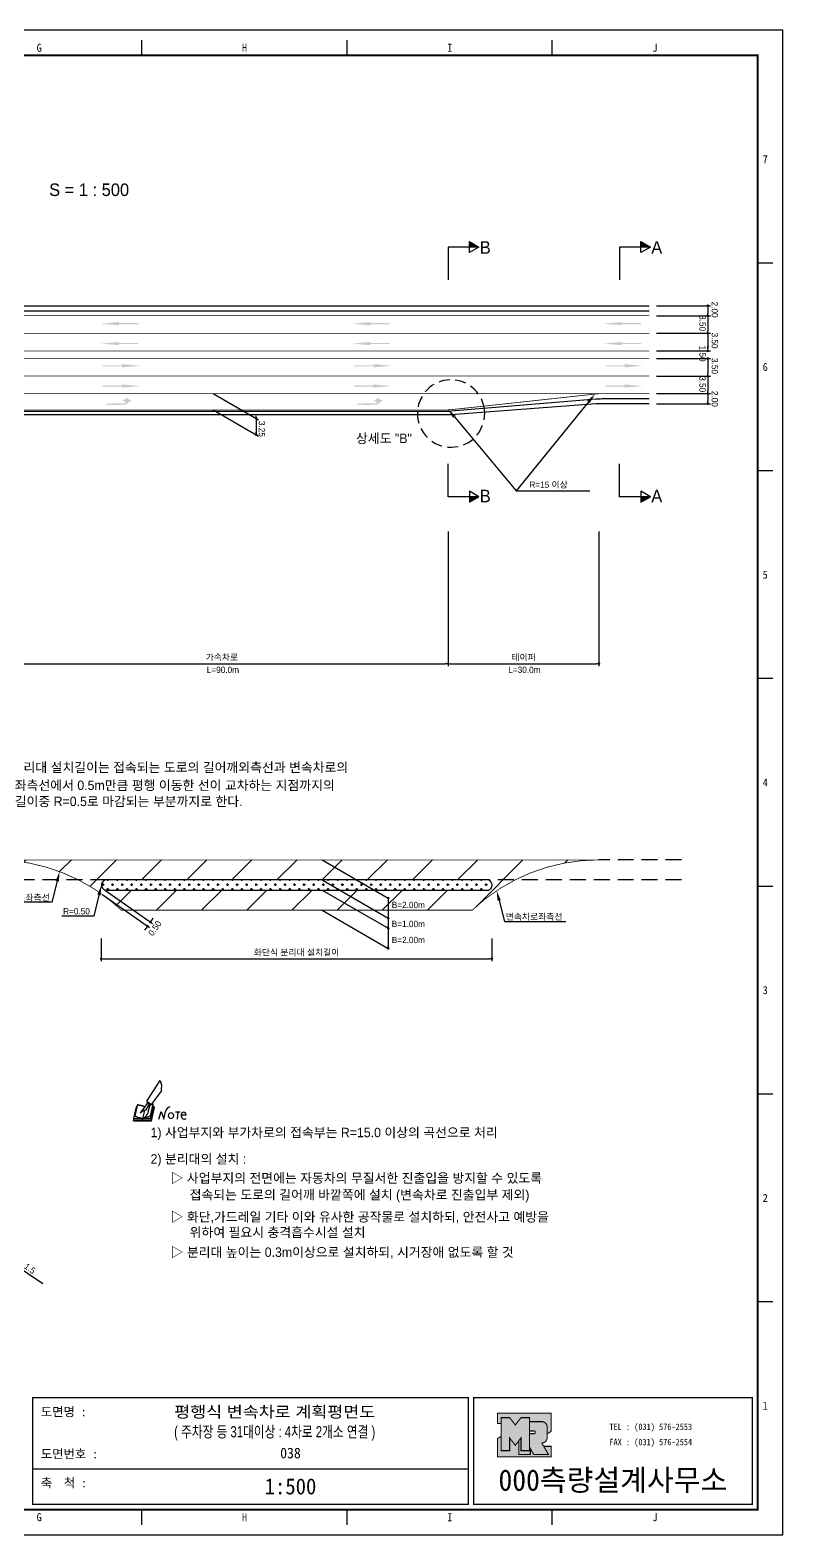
# Model space of a CAD drawing. Header units: millimetres. Extents: x 503 to 927, y -4 to 295.
# Drawn here: x 776.8 to 926.5, y -4.1 to 295.3 of the extents above; entities that cross this region are included whole.
import ezdxf
from ezdxf.enums import TextEntityAlignment as Align

# ---------------------------------------------------------------- set-up
doc = ezdxf.new("R2010")
doc.units = ezdxf.units.MM
doc.linetypes.add('HIDDEN', pattern=[9.525, 6.35, -3.175])
for name, color, linetype in [('CC-GSTR-0004', 4, 'Continuous'), ('CM-LANE-0030', 30, 'Continuous'), ('CZ-DIMT-0002', 7, 'Continuous'), ('CZ-LIN1-0007', 7, 'Continuous'), ('CZ-LIN2-0003', 3, 'Continuous'), ('CZ-LINE-0001', 7, 'Continuous'), ('CZ-TEXT-BOX0', 7, 'Continuous'), ('TITLE', 7, 'Continuous')]:
    doc.layers.add(name, color=color, linetype=linetype)
doc.styles.add('돋움', font='')
doc.styles.add('돋음체', font='')
doc.styles.get('돋움').set_extended_font_data('Dotum')
doc.styles.get('돋음체').set_extended_font_data('DotumChe')

# ---------------------------------------------------------------- blocks, each defined once
blk = doc.blocks.new('note')
for p, q in [((0.85, 3.5), (3.53, 7.57)), ((3.53, 7.57), (3.8, 6.64)), ((3.8, 6.64), (3.69, 5.72)), ((1, 3.1), (0.75, 2.77)), ((0.85, 3.5), (1.8, 2.79)), ((1, 3.4), (0.85, 3.21)), ((0.85, 3.21), (1.52, 2.71)), ((1.8, 2.79), (3.74, 5.46)), ((3.69, 5.72), (3.74, 5.46)), ((-1.24, 2.36), (-1.77, 0)), ((-1.77, 0), (1.77, 0)), ((-1.77, 0), (-1.77, -0.3)), ((-1.53, 0.52), (-1.55, 0.54)), ((-1.01, 2.9), (-1.53, 0.52)), ((-1.48, 0.48), (-1.53, 0.52)), ((-1.43, 0.44), (-1.48, 0.48)), ((-1.38, 0.41), (-1.43, 0.44)), ((-1.33, 0.4), (-1.38, 0.41)), ((-1.27, 0.37), (-1.33, 0.4)), ((-1.22, 0.35), (-1.27, 0.37)), ((-1.13, 2.36), (-1.24, 2.36)), ((-1.17, 0.33), (-1.22, 0.35)), ((-1.12, 0.32), (-1.17, 0.33)), ((-1.02, 0.25), (-1.12, 0.32)), ((-0.97, 0.22), (-1.02, 0.25)), ((-1, 2.9), (-1.01, 2.9)), ((-0.98, 2.85), (-1, 2.9)), ((-0.95, 2.8), (-0.98, 2.85)), ((-0.93, 0.21), (-0.97, 0.22)), ((-0.9, 2.75), (-0.95, 2.8)), ((-0.88, 0.19), (-0.93, 0.21)), ((-0.85, 2.72), (-0.9, 2.75)), ((-0.8, 0.18), (-0.88, 0.19)), ((-0.79, 2.69), (-0.85, 2.72)), ((-0.75, 0.17), (-0.8, 0.18)), ((-0.74, 2.68), (-0.79, 2.69)), ((-0.7, 0.16), (-0.75, 0.17)), ((-0.69, 2.65), (-0.74, 2.68)), ((-0.64, 0.15), (-0.7, 0.16)), ((-0.64, 2.65), (-0.69, 2.65)), ((-0.59, 2.63), (-0.64, 2.65)), ((-0.58, 0.14), (-0.64, 0.15)), ((-0.54, 2.62), (-0.59, 2.63)), ((-0.53, 0.13), (-0.58, 0.14)), ((-0.48, 2.61), (-0.54, 2.62)), ((-0.48, 0.12), (-0.53, 0.13)), ((-0.43, 2.61), (-0.48, 2.61)), ((-0.43, 0.11), (-0.48, 0.12)), ((0.75, 2.77), (-0.46, 1.16)), ((0.37, 2.24), (-0.46, 1.16)), ((-0.46, 1.16), (-0.08, 1.47)), ((-0.38, 2.59), (-0.43, 2.61)), ((-0.38, 0.08), (-0.43, 0.11)), ((-0.33, 2.59), (-0.38, 2.59)), ((-0.29, 0.06), (-0.38, 0.08)), ((-0.27, 2.58), (-0.33, 2.59)), ((-0.23, 0.05), (-0.29, 0.06)), ((-0.22, 2.57), (-0.27, 2.58)), ((-0.16, 0.04), (-0.23, 0.05)), ((-0.17, 2.56), (-0.22, 2.57)), ((-0.12, 2.55), (-0.17, 2.56)), ((-0.11, 0.03), (-0.16, 0.04)), ((-0.07, 2.53), (-0.12, 2.55)), ((-0.04, 0.02), (-0.11, 0.03)), ((-0.08, 1.47), (0.72, 1.75)), ((-0.01, 2.51), (-0.07, 2.53)), ((-0.05, -0.3), (-0.05, 0)), ((0, 0), (-0.04, 0.02)), ((0.04, 2.5), (-0.01, 2.51)), ((0.37, 1.63), (0, 0)), ((0, 0), (1.6, 0.53)), ((0, 0), (1.65, 0.18)), ((0, 0.01), (0.06, 0.04)), ((0, -0.3), (0, 0)), ((0.09, 2.48), (0.04, 2.5)), ((0.05, -0.3), (0.05, 0)), ((0.06, 0.04), (0.11, 0.07)), ((0.14, 2.48), (0.09, 2.48)), ((0.11, 0.07), (0.16, 0.09)), ((0.2, 2.47), (0.14, 2.48)), ((0.16, 0.09), (0.21, 0.12)), ((0.26, 2.43), (0.18, 2.46)), ((0.21, 0.12), (0.27, 0.14)), ((0.34, 2.4), (0.26, 2.43)), ((0.27, 0.14), (0.36, 0.19)), ((0.45, 2.37), (0.34, 2.4)), ((0.36, 0.19), (0.41, 0.22)), ((0.41, 0.22), (0.46, 0.27)), ((0.46, 0.27), (0.51, 0.3)), ((0.51, 0.3), (0.56, 0.34)), ((0.56, 0.34), (0.6, 0.4)), ((0.6, 0.4), (0.64, 0.45)), ((0.64, 0.45), (0.67, 0.51)), ((0.67, 0.51), (0.74, 0.58)), ((0.72, 1.75), (1.16, 2.53)), ((0.74, 0.58), (0.79, 0.63)), ((0.79, 0.63), (0.83, 0.68)), ((0.83, 0.68), (0.86, 0.73)), ((0.86, 0.73), (0.89, 0.79)), ((0.89, 0.84), (0.92, 0.89)), ((0.89, 0.79), (0.89, 0.84)), ((0.92, 0.89), (0.96, 0.95)), ((0.96, 0.95), (1.01, 0.97)), ((1.47, 2.74), (1.01, 0.97)), ((1.16, 2.53), (1.37, 2.82)), ((2.13, 2.84), (1.44, 2.63)), ((1.52, 2.71), (1.66, 2.9)), ((1.6, 0.53), (2.13, 2.84)), ((1.65, 0.18), (2.19, 2.48)), ((1.77, 0), (2.3, 2.36)), ((1.77, -0.3), (2.3, 2.07)), ((1.77, -0.38), (2.3, 1.99)), ((1.77, -0.44), (2.3, 1.93)), ((1.77, 0), (1.77, -0.3)), ((2.19, 2.48), (2.04, 2.47)), ((2.3, 2.36), (2.16, 2.36)), ((2.3, 2.36), (2.3, 2.07)), ((3.21, -0.08), (3.68, 1.4)), ((3.68, 1.4), (4.26, -0.14)), ((4.26, -0.14), (4.56, 1.44)), ((6.55, 1.34), (7.46, 1.34)), ((7.01, 1.34), (6.87, -0.11)), ((7.71, 0.77), (7.71, 0.55)), ((7.71, 0.77), (8.67, 0.77)), ((-1.77, -0.3), (1.77, -0.3)), ((-1.77, -0.43), (-1.77, -0.3)), ((-1.77, -0.37), (1.77, -0.37)), ((-1.77, -0.43), (1.77, -0.43))]:
    blk.add_line(p, q)
for centre, major_axis, start_param, end_param in [((0.4, 2.31), (0.0702, 0.0702), 3.283946, 6.425539), ((5.68, 1.23), (-0.806, 0.806), -0.591174, 0.597824), ((5.66, 0.58), (-0.378, 0.378), 3.926991, 10.210176), ((8.3, 0.49), (0.422, 0.422), 2.265602, 4.634911), ((8.19, 0.77), (-0.342, 0.342), 3.926991, 7.068583)]:
    blk.add_ellipse(centre, major_axis=major_axis, ratio=1, start_param=start_param, end_param=end_param)
blk = doc.blocks.new('_Dot')
at = {"color": 0, "linetype": 'ByBlock', "lineweight": -2}
blk.add_line((-0.5, 0), (-1, 0), dxfattribs=at)
at = {"color": 0, "linetype": 'ByBlock', "const_width": 0.5}
blk.add_lwpolyline([(-0.25, 0, 1), (0.25, 0, 1)], format="xyb", close=True, dxfattribs=at)

msp = doc.modelspace()

# ---------------------------------------------------------------- hatches: boundary and pattern name
at = {"layer": 'CM-LANE-0030'}
h = msp.add_hatch(dxfattribs=at)
h.set_pattern_fill('ANSI31', color=256, scale=2, style=0)
h.set_pattern_definition([(45, (-510.068, 586.325), (-4.490128, 4.490128), [])])
h.paths.add_polyline_path([(864.72, 120.22, -0.191871), (889.82, 130.22), (769.82, 130.22, -0.191871), (794.92, 120.22)])
h.paths.add_polyline_path([(791.64, 124.22, 0.002096), (791.38, 124.4, -0.732581), (791.96, 126.22), (867.69, 126.22, -0.732581), (868.26, 124.4, 0.002096), (868, 124.22)], flags=16)
at = {"layer": 'CZ-LIN1-0007'}
for points in [[(794.45, 237.22), (794.45, 237.01), (798.28, 237.01), (798.28, 236.79), (794.45, 236.79), (794.45, 236.58), (790.8, 236.9)], [(844.45, 237.22), (844.45, 237.01), (848.28, 237.01), (848.28, 236.79), (844.45, 236.79), (844.45, 236.58), (840.8, 236.9)], [(894.45, 237.22), (894.45, 237.01), (898.28, 237.01), (898.28, 236.79), (894.45, 236.79), (894.45, 236.58), (890.8, 236.9)], [(794.45, 233.26), (794.45, 233.05), (798.28, 233.05), (798.28, 232.84), (794.45, 232.83), (794.45, 232.62), (790.8, 232.94)], [(844.45, 233.26), (844.45, 233.05), (848.28, 233.05), (848.28, 232.84), (844.45, 232.83), (844.45, 232.62), (840.8, 232.94)], [(894.45, 233.26), (894.45, 233.05), (898.28, 233.05), (898.28, 232.84), (894.45, 232.83), (894.45, 232.62), (890.8, 232.94)], [(795.06, 228.85), (795.06, 228.63), (791.23, 228.63), (791.23, 228.42), (795.06, 228.42), (795.06, 228.2), (798.71, 228.52)], [(845.06, 228.85), (845.06, 228.63), (841.23, 228.63), (841.23, 228.42), (845.06, 228.42), (845.06, 228.2), (848.71, 228.52)], [(895.06, 228.85), (895.06, 228.63), (891.23, 228.63), (891.23, 228.42), (895.06, 228.42), (895.06, 228.2), (898.71, 228.52)], [(795.06, 224.81), (795.06, 224.6), (791.23, 224.6), (791.23, 224.38), (795.06, 224.38), (795.06, 224.17), (798.71, 224.49)], [(845.06, 224.81), (845.06, 224.6), (841.23, 224.6), (841.23, 224.38), (845.06, 224.38), (845.06, 224.17), (848.71, 224.49)], [(895.06, 224.81), (895.06, 224.6), (891.23, 224.6), (891.23, 224.38), (895.06, 224.38), (895.06, 224.17), (898.71, 224.49)], [(795.47, 220.76, 0.267976), (796.5, 221.44), (797.13, 221.44), (795.96, 222.1), (795.02, 221.45), (795.71, 221.44, -0.504994), (795.4, 221.03), (791.94, 221.01), (791.94, 220.73)], [(845.47, 220.76, 0.267976), (846.5, 221.44), (847.13, 221.44), (845.96, 222.1), (845.02, 221.45), (845.71, 221.44, -0.504994), (845.4, 221.03), (841.94, 221.01), (841.94, 220.73)]]:
    msp.add_hatch(color=256, dxfattribs=at).paths.add_polyline_path(points)
at = {"layer": 'CZ-LIN2-0003'}
h = msp.add_hatch(dxfattribs=at)
h.set_pattern_fill('CROSS', color=256, scale=0.15, style=0)
h.set_pattern_definition([(0, (-510.0678, 586.3251), (0.9525, 0.9525), [0.47625, -1.42875]), (90, (-509.8297, 586.087), (-0.9525, 0.9525), [0.47625, -1.42875])])
h.paths.add_polyline_path([(791.96, 126.22, 0.732581), (791.38, 124.4, -0.002096), (791.64, 124.22), (868, 124.22, -0.002096), (868.26, 124.4, 0.732581), (867.69, 126.22)])
at = {"layer": 'CZ-LINE-0001'}
for points in [[(864.15, 253.24), (864.15, 252.14), (866.06, 252.14)], [(898.26, 253.24), (898.26, 252.14), (900.16, 252.14)], [(866.06, 202.48), (864.15, 202.48), (864.15, 201.38)], [(900.16, 202.48), (898.26, 202.48), (898.26, 201.38)]]:
    msp.add_hatch(color=256, dxfattribs=at).paths.add_polyline_path(points)
at = {"layer": 'TITLE', "ltscale": 150}
h = msp.add_hatch(color=8, dxfattribs=at)
edge = h.paths.add_edge_path()
edge.add_line((880.43, 20.16), (869.76, 20.16))
edge.add_line((869.76, 20.16), (869.76, 18.08))
edge.add_line((869.76, 18.08), (870.47, 18.08))
edge.add_line((870.47, 18.08), (870.47, 19.25))
edge.add_line((870.47, 19.25), (872.16, 19.25))
edge.add_line((872.16, 19.25), (873.29, 17.8))
edge.add_line((873.29, 17.8), (874.42, 19.25))
edge.add_line((874.42, 19.25), (876.11, 19.25))
edge.add_line((876.11, 19.25), (876.11, 18.46))
edge.add_line((876.11, 18.46), (878.55, 18.46))
edge.add_arc((878.55, 17.39), 1.07, 0, 90, ccw=False)
edge.add_line((879.62, 17.39), (879.62, 16.02))
edge.add_line((879.62, 16.02), (880.43, 16.53))
edge.add_line((880.43, 16.53), (880.43, 20.16))
h.paths.add_polyline_path([(873.97, 14.63), (873.29, 13.75), (872.16, 15.21), (872.16, 12.69), (870.47, 12.69), (870.47, 15.54), (869.76, 15.1), (869.76, 11.47), (880.43, 11.47), (880.43, 13.55), (878.93, 13.55), (879.89, 11.9), (876.98, 11.9), (876.28, 13.11), (876.28, 11.9), (873.97, 11.9)])
msp.add_hatch(color=5, dxfattribs=at).paths.add_polyline_path([(876.11, 19.25), (874.42, 19.25), (873.29, 17.8), (872.16, 19.25), (870.47, 19.25), (870.47, 12.69), (872.16, 12.69), (872.16, 15.21), (873.29, 13.75), (874.42, 15.21), (874.42, 12.69), (876.11, 12.69)])
h = msp.add_hatch(color=161, dxfattribs=at)
edge = h.paths.add_edge_path()
edge.add_arc((878.55, 17.39), 1.07, 360, 450)
edge.add_line((878.55, 18.46), (876.11, 18.46))
edge.add_line((876.11, 18.46), (876.11, 16.6))
edge.add_line((876.11, 16.6), (877.1, 16.6))
edge.add_arc((877.1, 16.49), 0.113, 0, 90, ccw=False)
edge.add_line((877.22, 16.49), (877.22, 16.18))
edge.add_arc((877.1, 16.18), 0.113, 270, 360, ccw=False)
edge.add_line((877.1, 16.07), (876.11, 16.07))
edge.add_line((876.11, 16.07), (876.11, 12.69))
edge.add_line((876.11, 12.69), (874.42, 12.69))
edge.add_line((874.42, 12.69), (874.42, 15.21))
edge.add_line((874.42, 15.21), (873.97, 14.63))
edge.add_line((873.97, 14.63), (873.97, 11.9))
edge.add_line((873.97, 11.9), (876.28, 11.9))
edge.add_line((876.28, 11.9), (876.28, 13.11))
edge.add_line((876.28, 13.11), (876.98, 11.9))
edge.add_line((876.98, 11.9), (879.89, 11.9))
edge.add_line((879.89, 11.9), (878.55, 14.21))
edge.add_arc((878.55, 15.28), 1.07, 270, 360)
edge.add_line((879.62, 15.28), (879.62, 17.39))

# ---------------------------------------------------------------- linework, layer by layer
at = {"color": 0, "linetype": 'ByBlock', "lineweight": -2}
for p, q in [((911.58, 240.23), (911.58, 239.98)), ((911.58, 238.73), (911.58, 238.98)), ((911.58, 238.23), (911.58, 237.98)), ((911.58, 235.23), (911.58, 235.48)), ((911.58, 234.73), (911.58, 234.48)), ((911.58, 231.73), (911.58, 231.98)), ((911.58, 231.73), (911.58, 231.98)), ((911.58, 229.73), (911.58, 229.48)), ((911.58, 229.73), (911.58, 229.48)), ((911.58, 226.73), (911.58, 226.98)), ((911.58, 226.23), (911.58, 225.98)), ((911.58, 223.23), (911.58, 223.48)), ((911.58, 222.73), (911.58, 222.48)), ((821.72, 218.32), (821.72, 218.57)), ((911.58, 221.23), (911.58, 221.48)), ((821.72, 217.82), (821.72, 217.57)), ((821.72, 215.07), (821.72, 215.32)), ((848.02, 122.37), (848.02, 122.12)), ((799.98, 116.83), (799.84, 116.62)), ((800.85, 118.06), (800.99, 118.26)), ((848.02, 118.37), (848.02, 118.12)), ((848.02, 116.87), (848.02, 117.12)), ((848.02, 112.87), (848.02, 113.12))]:
    msp.add_line(p, q, dxfattribs=at)
at = {"color": 0, "linetype": 'ByBlock', "const_width": 0.25}
for points in [[(911.58, 240.35, 1), (911.58, 240.6, 1)], [(911.58, 238.35, 1), (911.58, 238.6, 1)], [(911.58, 238.6, 1), (911.58, 238.35, 1)], [(911.58, 234.85, 1), (911.58, 235.1, 1)], [(911.58, 235.1, 1), (911.58, 234.85, 1)], [(911.58, 231.6, 1), (911.58, 231.35, 1)], [(911.58, 231.6, 1), (911.58, 231.35, 1)], [(911.58, 229.85, 1), (911.58, 230.1, 1)], [(911.58, 229.85, 1), (911.58, 230.1, 1)], [(911.58, 226.35, 1), (911.58, 226.6, 1)], [(911.58, 226.6, 1), (911.58, 226.35, 1)], [(911.58, 223.1, 1), (911.58, 222.85, 1)], [(911.58, 222.85, 1), (911.58, 223.1, 1)], [(911.58, 221.1, 1), (911.58, 220.85, 1)], [(821.72, 218.2, 1), (821.72, 217.95, 1)], [(821.72, 217.95, 1), (821.72, 218.2, 1)], [(821.72, 214.95, 1), (821.72, 214.7, 1)], [(848.02, 122.49, 1), (848.02, 122.74, 1)], [(800.06, 116.93, 1), (800.2, 117.13, 1)], [(800.77, 117.95, 1), (800.63, 117.75, 1)], [(848.02, 118.49, 1), (848.02, 118.74, 1)], [(848.02, 116.74, 1), (848.02, 116.49, 1)], [(848.02, 112.74, 1), (848.02, 112.49, 1)]]:
    msp.add_lwpolyline(points, format="xyb", close=True, dxfattribs=at)
at = {"layer": 'CC-GSTR-0004'}
for points in [[(539.93, 240.48), (899.93, 240.48)], [(539.93, 239.48), (899.93, 239.48)]]:
    msp.add_lwpolyline(points, dxfattribs=at)
for points in [[(755.18, 204.73, -0.414214), (769.93, 219.48), (859.31, 219.48), (859.31, 219.48, 0.020788), (860.55, 219.53), (860.55, 219.53), (889.31, 221.92), (889.31, 221.92, -0.020788), (890.56, 221.98), (899.93, 221.98)], [(899.93, 220.98), (890.49, 220.98, 0.018717), (889.37, 220.93), (860.49, 218.77, -0.018717), (859.37, 218.73), (769.93, 218.73, 0.414214), (755.93, 204.73)]]:
    msp.add_lwpolyline(points, format="xyb", dxfattribs=at)
at = {"layer": 'CM-LANE-0030', "const_width": 0.15}
for points in [[(539.93, 231.48), (899.93, 231.48)], [(539.93, 229.98), (899.93, 229.98)]]:
    msp.add_lwpolyline(points, dxfattribs=at)
msp.add_lwpolyline([(769.82, 130.22), (889.82, 130.22, 0.191871), (864.72, 120.22), (794.92, 120.22, 0.191871)], format="xyb", close=True, dxfattribs=at)
at = {"layer": 'CZ-LIN1-0007', "const_width": 0.15}
for points in [[(539.93, 238.48), (899.93, 238.48)], [(769.93, 222.98), (830.34, 222.98)]]:
    msp.add_lwpolyline(points, dxfattribs=at)
at = {"layer": 'CZ-LIN1-0007', "linetype": 'HIDDEN', "const_width": 0.15}
for points in [[(539.93, 234.98), (899.93, 234.98)], [(539.93, 226.48), (899.93, 226.48)], [(830.34, 222.98), (890.74, 222.98)]]:
    msp.add_lwpolyline(points, dxfattribs=at)
at = {"layer": 'CZ-LIN1-0007', "const_width": 0.15}
msp.add_lwpolyline([(899.93, 222.98), (890.74, 222.98, 0.026985), (889.13, 222.89), (860.74, 219.81, -0.026985), (859.12, 219.73), (769.93, 219.73, 0.414214), (754.93, 204.73)], format="xyb", dxfattribs=at)
at = {"layer": 'CZ-LIN2-0003'}
msp.add_line((767.09, 54.08), (779.29, 45.94), dxfattribs=at)
msp.add_lwpolyline([(868, 124.22, -0.002096), (868.26, 124.4, 0.732581), (867.69, 126.22), (791.96, 126.22, 0.732581), (791.38, 124.4, -0.002096), (791.64, 124.22)], format="xyb", close=True, dxfattribs=at)
at = {"layer": 'CZ-LINE-0001'}
for p, q in [((866.06, 252.14), (859.91, 252.14)), ((859.91, 252.14), (859.91, 245.6)), ((864.15, 251.05), (864.15, 253.24)), ((864.15, 253.24), (866.06, 252.14)), ((866.06, 252.14), (864.15, 251.05)), ((900.16, 252.14), (894.02, 252.14)), ((894.02, 252.14), (894.02, 245.6)), ((898.26, 251.05), (898.26, 253.24)), ((898.26, 253.24), (900.16, 252.14)), ((900.16, 252.14), (898.26, 251.05)), ((901.36, 240.48), (912.08, 240.48)), ((911.58, 239.98), (911.58, 238.98)), ((901.36, 238.48), (912.08, 238.48)), ((901.36, 238.48), (912.08, 238.48)), ((911.58, 237.98), (911.58, 235.48)), ((901.36, 234.98), (912.08, 234.98)), ((901.36, 234.98), (912.08, 234.98)), ((911.58, 234.48), (911.58, 231.98)), ((901.36, 231.48), (912.08, 231.48)), ((901.36, 231.48), (912.08, 231.48)), ((911.58, 231.98), (911.58, 232.48)), ((901.36, 229.98), (912.08, 229.98)), ((901.36, 229.98), (912.08, 229.98)), ((911.58, 229.48), (911.58, 228.98)), ((911.58, 229.48), (911.58, 226.98)), ((901.36, 226.48), (912.08, 226.48)), ((901.36, 226.48), (912.08, 226.48)), ((911.58, 225.98), (911.58, 223.48)), ((813.22, 222.98), (822.22, 217.78)), ((901.36, 222.98), (912.08, 222.98)), ((901.36, 222.98), (912.08, 222.98)), ((911.58, 222.48), (911.58, 221.48)), ((813.22, 219.73), (822.22, 214.53)), ((901.36, 220.98), (912.08, 220.98)), ((821.72, 217.57), (821.72, 214.57)), ((859.91, 202.48), (859.91, 209.02)), ((894.02, 202.48), (894.02, 209.02)), ((873.48, 203.62), (888.11, 203.62)), ((866.06, 202.48), (859.91, 202.48)), ((866.06, 202.48), (864.15, 203.57)), ((864.15, 203.57), (864.15, 201.38)), ((864.15, 201.38), (866.06, 202.48)), ((900.16, 202.48), (894.02, 202.48)), ((900.16, 202.48), (898.26, 203.57)), ((898.26, 203.57), (898.26, 201.38)), ((898.26, 201.38), (900.16, 202.48)), ((859.93, 195.53), (859.93, 168.75)), ((859.93, 195.53), (859.93, 168.75)), ((889.93, 195.53), (889.93, 168.75)), ((770.43, 169.25), (859.43, 169.25)), ((860.43, 169.25), (889.43, 169.25)), ((834.86, 130.22), (848.02, 122.62)), ((834.86, 126.22), (848.02, 118.62)), ((791.22, 123.29), (800.54, 116.74)), ((791.79, 124.11), (801.11, 117.56)), ((834.86, 124.22), (848.02, 116.62)), ((834.86, 120.22), (848.02, 112.62)), ((848.02, 122.62), (848.02, 112.62)), ((800.99, 118.26), (801.28, 118.67)), ((790.9, 114.59), (790.9, 110.06)), ((799.84, 116.62), (799.55, 116.21)), ((868.64, 114.59), (868.64, 110.06)), ((791.4, 110.56), (868.14, 110.56))]:
    msp.add_line(p, q, dxfattribs=at)
at = {"layer": 'CZ-LINE-0001', "linetype": 'HIDDEN', "ltscale": 0.35}
msp.add_line((867.15, 219.82), (867.15, 219.82), dxfattribs=at)
at = {"layer": 'CZ-LINE-0001', "linetype": 'HIDDEN', "ltscale": 0.5}
for p, q in [((906.35, 130.22), (889.82, 130.22)), ((791.96, 126.22), (753.3, 126.22)), ((906.35, 126.22), (867.69, 126.22))]:
    msp.add_line(p, q, dxfattribs=at)
at = {"layer": 'CZ-LINE-0001'}
for points in [[(887.87, 221.34), (873.48, 203.62)], [(861.16, 218.35), (873.48, 203.62)], [(782.16, 125.96), (781.11, 121.78), (768.88, 121.78)], [(790.47, 123.23), (789.42, 119.05), (783.08, 119.05)]]:
    msp.add_lwpolyline(points, dxfattribs=at)
at = {"layer": 'CZ-LINE-0001', "extrusion": (0, 0, -1)}
msp.add_lwpolyline([(-870.07, 122.15), (-871.12, 117.97), (-883.35, 117.97)], dxfattribs=at)
at = {"layer": 'CZ-LINE-0001', "linetype": 'HIDDEN', "ltscale": 0.35}
msp.add_arc((860.5, 219.03), 6.7, 6.7667, 6.749, dxfattribs=at)
at = {"layer": 'CZ-LINE-0001'}
for points in [[(887.61, 221.55), (889.13, 222.89), (888.12, 221.13)], [(860.9, 218.14), (859.87, 219.88), (861.41, 218.56)], [(781.84, 126.04), (782.65, 127.9), (782.48, 125.87)], [(790.15, 123.32), (790.96, 125.17), (790.79, 123.15)]]:
    msp.add_solid(points, dxfattribs=at)
at = {"layer": 'CZ-LINE-0001', "extrusion": (0, 0, -1)}
msp.add_solid([(-870.39, 122.23), (-869.58, 124.09), (-869.75, 122.07)], dxfattribs=at)
at = {"layer": 'TITLE', "color": 7, "linetype": 'Continuous'}
for p, q in [((799, 290.26), (799, 293.29)), ((839.83, 290.26), (839.83, 293.29)), ((880.65, 290.26), (880.65, 293.29)), ((924.5, 248.94), (921.48, 248.94)), ((924.5, 207.61), (921.48, 207.61)), ((924.5, 166.28), (921.48, 166.28)), ((924.5, 124.95), (921.48, 124.95)), ((924.5, 83.62), (921.48, 83.62)), ((924.5, 42.29), (921.48, 42.29)), ((799, -2.06), (799, 0.96)), ((839.83, -2.06), (839.83, 0.96)), ((880.65, -2.06), (880.65, 0.96))]:
    msp.add_line(p, q, dxfattribs=at)
at = {"layer": 'TITLE', "ltscale": 150}
msp.add_line((777.31, 9.1), (863.92, 9.1), dxfattribs=at)
at = {"layer": 'TITLE'}
msp.add_line((921.59, 0.96), (512.73, 0.96), dxfattribs=at)
msp.add_lwpolyline([(503.15, -4.07), (926.51, -4.07), (926.51, 295.3), (503.15, 295.3)], close=True, dxfattribs=at)
at = {"layer": 'TITLE', "linetype": 'Continuous', "const_width": 0.403}
msp.add_lwpolyline([(513.23, 0.96), (513.23, 290.26), (921.48, 290.26), (921.48, 0.96)], close=True, dxfattribs=at)
at = {"layer": 'TITLE', "ltscale": 150}
for points, const_width in [([(777.31, 23.24), (863.92, 23.24), (863.92, 2.02), (777.31, 2.02)], 0.265), ([(920.42, 23.24), (920.42, 2.02), (864.98, 2.02), (864.98, 23.24), (920.42, 23.24)], 0.265), ([(876.11, 19.25), (874.42, 19.25), (873.29, 17.8), (872.16, 19.25), (870.47, 19.25), (870.47, 12.69), (872.16, 12.69), (872.16, 15.21), (873.29, 13.75), (874.42, 15.21), (874.42, 12.69), (876.11, 12.69)], 0.212), ([(873.97, 14.63), (873.29, 13.75), (872.16, 15.21), (872.16, 12.69), (870.47, 12.69), (870.47, 15.54), (869.76, 15.1), (869.76, 11.47), (880.43, 11.47), (880.43, 13.55), (878.93, 13.55), (879.89, 11.9), (876.98, 11.9), (876.28, 13.11), (876.28, 11.9), (873.97, 11.9)], 0.212)]:
    msp.add_lwpolyline(points, close=True, dxfattribs=dict(at, const_width=const_width))
at = {"layer": 'TITLE', "ltscale": 150, "const_width": 0.212}
for points in [[(880.43, 20.16), (869.76, 20.16), (869.76, 18.08), (870.47, 18.08), (870.47, 19.25), (872.16, 19.25), (873.29, 17.8), (874.42, 19.25), (876.11, 19.25), (876.11, 18.46), (878.55, 18.46, -0.414214), (879.62, 17.39), (879.62, 16.02), (880.43, 16.53)], [(879.62, 17.39, 0.414214), (878.55, 18.46), (876.11, 18.46), (876.11, 16.6), (877.1, 16.6, -0.414214), (877.22, 16.49), (877.22, 16.18, -0.414214), (877.1, 16.07), (876.11, 16.07), (876.11, 12.69), (874.42, 12.69), (874.42, 15.21), (873.97, 14.63), (873.97, 11.9), (876.28, 11.9), (876.28, 13.11), (876.98, 11.9), (879.89, 11.9), (878.55, 14.21, 0.414214), (879.62, 15.28)]]:
    msp.add_lwpolyline(points, format="xyb", close=True, dxfattribs=at)

# ---------------------------------------------------------------- block references
at = {"layer": 'CZ-LINE-0001', "xscale": 0.5, "yscale": 0.5, "zscale": 0.5}
for p in [(859.93, 169.25), (889.93, 169.25), (868.64, 110.56)]:
    msp.add_blockref('_Dot', p, dxfattribs=at)
at = {"layer": 'CZ-LINE-0001', "xscale": 0.5, "yscale": 0.5, "zscale": 0.5, "rotation": 180}
for p in [(859.93, 169.25), (790.9, 110.56)]:
    msp.add_blockref('_Dot', p, dxfattribs=at)
at = {"layer": 'CZ-TEXT-BOX0'}
msp.add_blockref('note', (799.14, 78.75), dxfattribs=at)

# ---------------------------------------------------------------- texts
at = {"layer": 'CZ-DIMT-0002', "style": '돋움'}
for s, height, p in [('B', 2.5, (867.31, 252.06)), ('A', 2.5, (901.42, 252.06)), ('상세도 "B"', 1.875, (847.16, 214.07)), ('B', 2.5, (867.31, 202.61)), ('R=15 이상', 1.25, (879.9, 204.87)), ('A', 2.5, (901.42, 202.61)), ('L=90.0m', 1.25, (815.13, 168.03)), ('L=30.0m', 1.25, (875.1, 168.03))]:
    msp.add_text(s, height=height, dxfattribs=at).set_placement(p, align=Align.MIDDLE_CENTER)
for s, p in [('2.00', (912.34, 241.29)), ('3.50', (909.9, 238.6)), ('3.50', (912.34, 235.13)), ('1.50', (909.9, 232.54)), ('3.50', (912.34, 230.06)), ('3.50', (909.9, 226.45)), ('2.00', (912.34, 223.53))]:
    msp.add_text(s, height=1.25, rotation=270, dxfattribs=at).set_placement(p)
for s, p in [('○ 분리대 설치길이는 접속되는 도로의 길어깨외측선과 변속차로의', (769.87, 148.62)), ('좌측선에서 0.5m만큼 평행 이동한 선이 교차하는 지점까지의', (773.72, 145.06)), ('길이중 R=0.5로 마감되는 부분까지로 한다.', (773.72, 141.86)), ('1) 사업부지와 부가차로의 접속부는 R=15.0 이상의 곡선으로 처리', (800.74, 75.99)), ('2) 분리대의 설치 :', (800.74, 70.73)), ('▷ 사업부지의 전면에는 자동차의 무질서한 진출입을 방지할 수 있도록', (804.72, 66.92)), ('접속되는 도로의 길어깨 바깥쪽에 설치 (변속차로 진출입부 제외)', (808.51, 63.6)), ('▷ 화단,가드레일 기타 이와 유사한 공작물로 설치하되, 안전사고 예방을', (804.72, 59.2)), ('위하여 필요시 충격흡수시설 설치', (808.51, 56.13)), ('▷ 분리대 높이는 0.3m이상으로 설치하되, 시거장애 없도록 할 것', (804.72, 52.18))]:
    msp.add_text(s, height=1.875, dxfattribs=at).set_placement(p, align=Align.MIDDLE_LEFT)
for s, p in [('변속차로좌측선', (769.41, 122.09)), ('R=0.50', (783.35, 119.37)), ('B=2.00m', (848.72, 120.63)), ('B=1.00m', (848.72, 116.85)), ('변속차로좌측선', (871.4, 118.29)), ('B=2.00m', (848.72, 113.66))]:
    msp.add_text(s, height=1.25, dxfattribs=at).set_placement(p)
msp.add_text('1 : 1.5', height=1.25, rotation=323.8881, dxfattribs=at).set_placement((775.81, 49.59), align=Align.MIDDLE_CENTER)
at = {"layer": 'CZ-DIMT-0002', "char_height": 1.25, "attachment_point": 5, "style": '돋움'}
for s, insert, rotation in [('3.25', (822.87, 215.97), 270), ('\\A1;0.50', (801.59, 116.61), 54.9032)]:
    msp.add_mtext(s, dxfattribs=dict(at, insert=insert, rotation=rotation))
at = {"layer": 'CZ-LINE-0001', "char_height": 1.25, "attachment_point": 5, "style": '돋움'}
for s, insert in [('\\A1;가속차로', (814.93, 170.45)), ('\\A1;테이퍼', (874.93, 170.45)), ('\\A1;화단식 분리대 설치길이', (829.77, 111.75))]:
    msp.add_mtext(s, dxfattribs=dict(at, insert=insert))
at = {"layer": 'TITLE', "color": 3, "linetype": 'Continuous', "style": '돋음체'}
for s, p in [('G', (778.59, 291.78)), ('H', (819.42, 291.78)), ('I', (860.24, 291.78)), ('J', (901.07, 291.78)), ('7', (922.99, 269.61)), ('6', (922.99, 228.28)), ('5', (922.99, 186.95)), ('4', (922.99, 145.62)), ('3', (922.99, 104.29)), ('2', (922.99, 62.96)), ('1', (922.99, 21.63)), ('G', (778.59, -0.55)), ('H', (819.42, -0.55)), ('I', (860.24, -0.55)), ('J', (901.07, -0.55))]:
    msp.add_text(s, height=1.59, dxfattribs=at).set_placement(p, align=Align.MIDDLE)
at = {"layer": 'TITLE', "style": '돋움'}
msp.add_text('S = 1 : 500', height=2.5, dxfattribs=at).set_placement((780.56, 263.54), align=Align.MIDDLE_LEFT)
at = {"layer": 'TITLE', "style": '돋음체'}
for s, p in [('도면명 :', (778.9, 19.53)), ('도면번호 :', (778.9, 11.14)), ('축  척 :', (778.9, 5.38))]:
    msp.add_text(s, height=1.804, dxfattribs=at).set_placement(p)
at = {"layer": 'TITLE', "style": '돋움'}
for s, width, p, p2 in [('평행식 변속차로 계획평면도', 1.010039, (805.43, 19.28), (845.43, 19.28)), ('( 주차장 등 31대이상 : 4차로 2개소 연결 )', 0.670122, (805.43, 15.33), (845.43, 15.33))]:
    msp.add_text(s, height=2.25, dxfattribs=dict(at, width=width)).set_placement(p, p2, align=Align.FIT)
at = {"layer": 'TITLE', "color": 180, "style": '돋음체'}
for s, p in [('TEL : (031) 576-2553', (892, 16.8)), ('FAX : (031) 576-2554', (892, 13.77))]:
    msp.add_text(s, height=1.2733, dxfattribs=at).set_placement(p)
at = {"layer": 'TITLE', "linetype": 'Continuous', "style": '돋음체'}
for s, height, p in [('038', 2.122, (828.57, 12.2)), ('1:500', 3.183, (828.57, 5.56))]:
    msp.add_text(s, height=height, dxfattribs=at).set_placement(p, align=Align.MIDDLE)
at = {"layer": 'TITLE', "color": 180, "style": '돋음체'}
msp.add_text('000측량설계사무소', height=4.244, dxfattribs=at).set_placement((892.7, 4.71), align=Align.CENTER)

doc.saveas('drawing.dxf')
